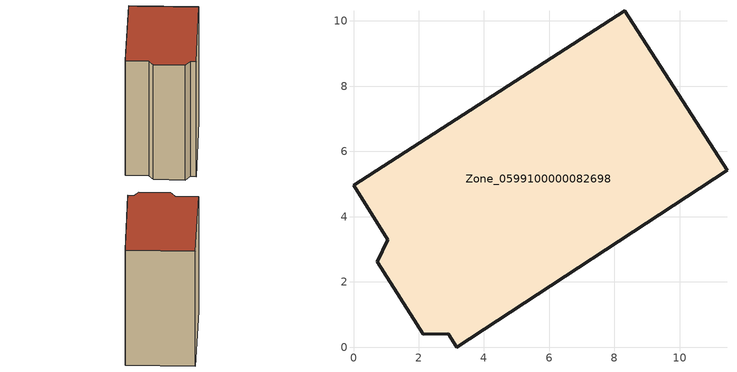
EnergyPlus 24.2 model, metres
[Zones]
Zone_0599100000082698
 floor ground (C_G): 2.15,0.39 0.73,2.62 1.06,3.3 0,4.96 8.32,10.31 11.45,5.43 3.17,0 2.9,0.41 z0
 wall outside (C_F): 0.73,2.62 2.15,0.39 2.9,0.41 3.17,0 11.45,5.43 8.32,10.31 0,4.96 1.06,3.3 0.73,2.62 z0:10.62
 roof outside (C_R): 8.32,10.31 0,4.96 1.06,3.3 0.73,2.62 2.15,0.39 2.9,0.41 3.17,0 11.45,5.43 z10.62
[BUILDING]
Pand.0599100000082698: North Axis=0; Terrain=City; Loads Convergence Tolerance Value=0.04; Temperature Convergence Tolerance Value=0.4; Solar Distribution=FullExterior; Maximum Number of Warmup Days=25; Minimum Number of Warmup Days=1
[Site:Location]
Rotterdam.The.Hague.AP_ZH_NLD Design_Conditions: Latitude=51.96; Longitude=4.45; Time Zone=1; Elevation=-4.5
[SITE:GROUNDTEMPERATURE:BUILDINGSURFACE]
18, 18, 18, 18, 18, 18, 18, 18, 18, 18, 18, 18
[MATERIAL] Thermal Absorptance=0.9; Solar Absorptance=0.7; Visible Absorptance=0.7
Name | Roughness | Thickness | Conductivity | Density | Specific Heat
G.TI.1946 | MediumSmooth | 0.15 | 1 | 540 | 1210
F.TI.1946 | Rough | 0.3 | 0.857143 | 1920 | 840
R.TI.1946 | MediumRough | 0.2 | 0.1 | 1500 | 1000
[CONSTRUCTION]
C_G: G.TI.1946
C_F: F.TI.1946
C_R: R.TI.1946
[ZONE]
Zone_0599100000082698: Type=1; Multiplier=1; Ceiling Height=Autocalculate; Volume=Autocalculate; Floor Area=autocalculate; Part of Total Floor Area=Yes
[ZONEINFILTRATION:DESIGNFLOWRATE]
Infil_Zone_0599100000082698: Zone or ZoneList or Space or SpaceList=Zone_0599100000082698; Schedule=AlwaysOn; Design Flow Rate Calculation Method=Flow/Area; Flow Rate per Floor Area=0.003; Constant Term Coefficient=1; Temperature Term Coefficient=0; Velocity Term Coefficient=0; Velocity Squared Term Coefficient=0
[HVACTEMPLATE:ZONE:IDEALLOADSAIRSYSTEM]
Zone_0599100000082698: Maximum Heating Supply Air Temperature=50; Minimum Cooling Supply Air Temperature=13; Maximum Heating Supply Air Humidity Ratio=0.0156; Minimum Cooling Supply Air Humidity Ratio=0.0077; Heating Limit=NoLimit; Cooling Limit=NoLimit; Dehumidification Control Type=ConstantSensibleHeatRatio; Cooling Sensible Heat Ratio=0.7; Dehumidification Setpoint=60; Humidification Control Type=None; Humidification Setpoint=30; Outdoor Air Method=None; Outdoor Air Flow Rate per Person=0.00944; Outdoor Air Flow Rate per Zone Floor Area=0; Outdoor Air Flow Rate per Zone=0; Demand Controlled Ventilation Type=None; Outdoor Air Economizer Type=NoEconomizer; Heat Recovery Type=None; Sensible Heat Recovery Effectiveness=0.7; Latent Heat Recovery Effectiveness=0.65
[ZONECONTROL:THERMOSTAT]
ThermostatControl_Zone_0599100000082698: Zone or ZoneList=Zone_0599100000082698; Control Type Schedule=DualSetpointControlType; Control 1=Thermostat_Zone_0599100000082698; Temperature Difference Between Cutout And Setpoint=0
[THERMOSTATSETPOINT:DUALSETPOINT]
Thermostat_Zone_0599100000082698: Heating Setpoint Temperature Schedule=HeatingSetpoint_Zone_0599100000082698; Cooling Setpoint Temperature Schedule=CoolingSetpoint_Zone_0599100000082698
[SCHEDULE:COMPACT]
HeatingSetpoint_Zone_0599100000082698: Through: 12/31, For: AllDays, Until: 24:00, 21
CoolingSetpoint_Zone_0599100000082698: Through: 12/31, For: AllDays, Until: 24:00, 24
DualSetpointControlType: Through: 12/31, For: AllDays, Until: 24:00, 4
AlwaysOn: Through: 12/31, For: AllDays, Until: 24:00, 1
